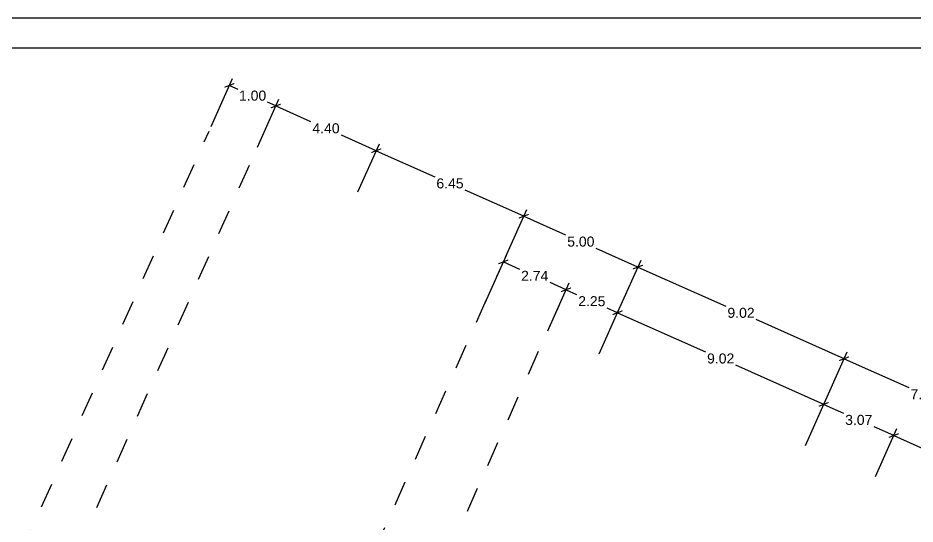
# Model space of a CAD drawing. Header units: millimetres. Extents: x 525387 to 527545, y 2235066 to 2235448.
# Drawn here: x 525567.85 to 525603.71, y 2235314.31 to 2235334.57 of the extents above; entities that cross this region are included whole.
import ezdxf

# ---------------------------------------------------------------- set-up
doc = ezdxf.new("R2010")
doc.units = ezdxf.units.MM
doc.linetypes.add('JIS_02_1.0', pattern=[2, 1, -1])
for name, color, linetype in [('auxiliar', 6, 'Continuous'), ('COTAS', 2, 'Continuous'), ('EJES', 1, 'Continuous')]:
    doc.layers.add(name, color=color, linetype=linetype)
doc.layers.add('jardin', color=72, linetype='Continuous', lineweight=5)
doc.styles.get("Standard").update_dxf_attribs({"font": 'arial.ttf'})
doc.dimstyles.get("Standard").update_dxf_attribs({"dimtxt": 0.4, "dimasz": 0.3, "dimexe": 0.3, "dimexo": 0.2, "dimgap": 0.09, "dimtad": 0, "dimtih": 1, "dimtoh": 1, "dimzin": 0, "dimdsep": 46, "dimtxsty": 'Standard', "dimblk": 'ARCHTICK', "dimcen": 0.09, "dimclrd": 2, "dimclre": 1, "dimadec": 0, "dimazin": 0, "dimtfac": 1, "dimtofl": 0, "dimtmove": 0, "dimatfit": 3, "dimldrblk": 'ARCHTICK', "dimfxl": 1, "dimtolj": 1, "dimtzin": 0, "dimarcsym": 0})

# ---------------------------------------------------------------- blocks, each defined once
blk = doc.blocks.new('_ArchTick')
at = {"color": 0, "linetype": 'ByBlock', "lineweight": 0, "const_width": 0.15}
blk.add_lwpolyline([(-0.5, -0.5), (0.5, 0.5)], dxfattribs=at)
blk = doc.blocks.new('*D54')
at = {"layer": 'COTAS', "color": 1, "lineweight": -2, "transparency": 16777216}
for p, q in [((525577.427, 2235329.397), (525578.281, 2235331.316)), ((525581.445, 2235327.608), (525582.299, 2235329.527))]:
    blk.add_line(p, q, dxfattribs=at)
at = {"layer": 'COTAS', "color": 2, "lineweight": -2, "transparency": 16777216}
for p, q in [((525578.159, 2235331.042), (525579.551, 2235330.422)), ((525582.177, 2235329.253), (525580.785, 2235329.873))]:
    blk.add_line(p, q, dxfattribs=at)
at = {"layer": 'Defpoints', "color": 0, "transparency": 16777216}
for p in [(525577.345, 2235329.215), (525582.177, 2235329.253), (525581.364, 2235327.426)]:
    blk.add_point(p, dxfattribs=at)
at = {"layer": 'COTAS', "color": 2, "lineweight": -2, "transparency": 16777216, "xscale": 0.3, "yscale": 0.3, "zscale": 0.3}
for p, rotation in [((525578.159, 2235331.042), 155.9999999971187), ((525582.177, 2235329.253), 335.9999999971188)]:
    blk.add_blockref('_ArchTick', p, dxfattribs=dict(at, rotation=rotation))
at = {"layer": 'COTAS', "color": 0, "transparency": 16777216, "insert": (525580.168, 2235330.147), "char_height": 0.4, "attachment_point": 5}
blk.add_mtext('\\A1;4.40', dxfattribs=at)
blk = doc.blocks.new('*D55')
at = {"layer": 'COTAS', "color": 1, "lineweight": -2, "transparency": 16777216}
for p, q in [((525575.573, 2235330.223), (525576.427, 2235332.141)), ((525577.427, 2235329.397), (525578.281, 2235331.316))]:
    blk.add_line(p, q, dxfattribs=at)
at = {"layer": 'COTAS', "color": 2, "lineweight": -2, "transparency": 16777216}
for p, q in [((525576.305, 2235331.867), (525576.642, 2235331.717)), ((525578.159, 2235331.042), (525577.822, 2235331.192))]:
    blk.add_line(p, q, dxfattribs=at)
at = {"layer": 'Defpoints', "color": 0, "transparency": 16777216}
for p in [(525576.305, 2235331.867), (525575.491, 2235330.04), (525577.345, 2235329.215)]:
    blk.add_point(p, dxfattribs=at)
at = {"layer": 'COTAS', "color": 2, "lineweight": -2, "transparency": 16777216, "xscale": 0.3, "yscale": 0.3, "zscale": 0.3}
for p, rotation in [((525576.305, 2235331.867), 156.0000000070979), ((525578.159, 2235331.042), 336.0000000070979)]:
    blk.add_blockref('_ArchTick', p, dxfattribs=dict(at, rotation=rotation))
at = {"layer": 'COTAS', "color": 0, "transparency": 16777216, "insert": (525577.232, 2235331.455), "char_height": 0.4, "attachment_point": 5}
blk.add_mtext('\\A1;1.00', dxfattribs=at)
blk = doc.blocks.new('*D56')
at = {"layer": 'COTAS', "color": 1, "lineweight": -2, "transparency": 16777216}
for p, q in [((525581.445, 2235327.608), (525582.299, 2235329.527)), ((525587.338, 2235324.985), (525588.192, 2235326.903))]:
    blk.add_line(p, q, dxfattribs=at)
at = {"layer": 'COTAS', "color": 2, "lineweight": -2, "transparency": 16777216}
for p, q in [((525582.177, 2235329.253), (525584.511, 2235328.213)), ((525588.07, 2235326.629), (525585.736, 2235327.668))]:
    blk.add_line(p, q, dxfattribs=at)
at = {"layer": 'Defpoints', "color": 0, "transparency": 16777216}
for p in [(525581.364, 2235327.426), (525588.07, 2235326.629), (525587.256, 2235324.802)]:
    blk.add_point(p, dxfattribs=at)
at = {"layer": 'COTAS', "color": 2, "lineweight": -2, "transparency": 16777216, "xscale": 0.3, "yscale": 0.3, "zscale": 0.3}
for p, rotation in [((525582.177, 2235329.253), 155.9999999915479), ((525588.07, 2235326.629), 335.999999991548)]:
    blk.add_blockref('_ArchTick', p, dxfattribs=dict(at, rotation=rotation))
at = {"layer": 'COTAS', "color": 0, "transparency": 16777216, "insert": (525585.124, 2235327.941), "char_height": 0.4, "attachment_point": 5}
blk.add_mtext('\\A1;6.45', dxfattribs=at)
blk = doc.blocks.new('*D57')
at = {"layer": 'COTAS', "color": 1, "lineweight": -2, "transparency": 16777216}
for p, q in [((525587.338, 2235324.985), (525588.192, 2235326.903)), ((525591.905, 2235322.951), (525592.76, 2235324.87))]:
    blk.add_line(p, q, dxfattribs=at)
at = {"layer": 'COTAS', "color": 2, "lineweight": -2, "transparency": 16777216}
for p, q in [((525588.07, 2235326.629), (525589.745, 2235325.883)), ((525592.637, 2235324.595), (525590.962, 2235325.341))]:
    blk.add_line(p, q, dxfattribs=at)
at = {"layer": 'Defpoints', "color": 0, "transparency": 16777216}
for p in [(525587.256, 2235324.802), (525592.637, 2235324.595), (525591.824, 2235322.768)]:
    blk.add_point(p, dxfattribs=at)
at = {"layer": 'COTAS', "color": 2, "lineweight": -2, "transparency": 16777216, "xscale": 0.3, "yscale": 0.3, "zscale": 0.3}
for p, rotation in [((525588.07, 2235326.629), 155.9999999931086), ((525592.637, 2235324.595), 335.9999999931086)]:
    blk.add_blockref('_ArchTick', p, dxfattribs=dict(at, rotation=rotation))
at = {"layer": 'COTAS', "color": 0, "transparency": 16777216, "insert": (525590.354, 2235325.612), "char_height": 0.4, "attachment_point": 5}
blk.add_mtext('\\A1;5.00', dxfattribs=at)
blk = doc.blocks.new('*D58')
at = {"layer": 'COTAS', "color": 1, "lineweight": -2, "transparency": 16777216}
for p, q in [((525591.905, 2235322.951), (525592.76, 2235324.87)), ((525600.146, 2235319.282), (525601, 2235321.201))]:
    blk.add_line(p, q, dxfattribs=at)
at = {"layer": 'COTAS', "color": 2, "lineweight": -2, "transparency": 16777216}
for p, q in [((525592.637, 2235324.595), (525596.15, 2235323.032)), ((525600.878, 2235320.927), (525597.365, 2235322.491))]:
    blk.add_line(p, q, dxfattribs=at)
at = {"layer": 'Defpoints', "color": 0, "transparency": 16777216}
for p in [(525591.824, 2235322.768), (525600.878, 2235320.927), (525600.064, 2235319.1)]:
    blk.add_point(p, dxfattribs=at)
at = {"layer": 'COTAS', "color": 2, "lineweight": -2, "transparency": 16777216, "xscale": 0.3, "yscale": 0.3, "zscale": 0.3}
for p, rotation in [((525592.637, 2235324.595), 155.999999994232), ((525600.878, 2235320.927), 335.999999994232)]:
    blk.add_blockref('_ArchTick', p, dxfattribs=dict(at, rotation=rotation))
at = {"layer": 'COTAS', "color": 0, "transparency": 16777216, "insert": (525596.758, 2235322.761), "char_height": 0.4, "attachment_point": 5}
blk.add_mtext('\\A1;9.02', dxfattribs=at)
blk = doc.blocks.new('*D59')
at = {"layer": 'COTAS', "color": 1, "lineweight": -2, "transparency": 16777216}
for p, q in [((525600.146, 2235319.282), (525601, 2235321.201)), ((525606.54, 2235316.435), (525607.395, 2235318.354))]:
    blk.add_line(p, q, dxfattribs=at)
at = {"layer": 'COTAS', "color": 2, "lineweight": -2, "transparency": 16777216}
for p, q in [((525600.878, 2235320.927), (525603.468, 2235319.773)), ((525607.272, 2235318.08), (525604.682, 2235319.233))]:
    blk.add_line(p, q, dxfattribs=at)
at = {"layer": 'Defpoints', "color": 0, "transparency": 16777216}
for p in [(525600.064, 2235319.1), (525607.272, 2235318.08), (525606.459, 2235316.252)]:
    blk.add_point(p, dxfattribs=at)
at = {"layer": 'COTAS', "color": 2, "lineweight": -2, "transparency": 16777216, "xscale": 0.3, "yscale": 0.3, "zscale": 0.3}
for p, rotation in [((525600.878, 2235320.927), 155.9999999954401), ((525607.272, 2235318.08), 335.9999999954401)]:
    blk.add_blockref('_ArchTick', p, dxfattribs=dict(at, rotation=rotation))
at = {"layer": 'COTAS', "color": 0, "transparency": 16777216, "insert": (525604.075, 2235319.503), "char_height": 0.4, "attachment_point": 5}
blk.add_mtext('\\A1;7.00', dxfattribs=at)
blk = doc.blocks.new('*D60')
at = {"layer": 'COTAS', "color": 1, "lineweight": -2, "transparency": 16777216}
for p, q in [((525586.524, 2235323.158), (525587.378, 2235325.076)), ((525589.031, 2235322.041), (525589.885, 2235323.96))]:
    blk.add_line(p, q, dxfattribs=at)
at = {"layer": 'COTAS', "color": 2, "lineweight": -2, "transparency": 16777216}
for p, q in [((525587.256, 2235324.802), (525587.898, 2235324.516)), ((525589.763, 2235323.686), (525589.122, 2235323.971))]:
    blk.add_line(p, q, dxfattribs=at)
at = {"layer": 'Defpoints', "color": 0, "transparency": 16777216}
for p in [(525587.256, 2235324.802), (525586.443, 2235322.975), (525588.95, 2235321.859)]:
    blk.add_point(p, dxfattribs=at)
at = {"layer": 'COTAS', "color": 2, "lineweight": -2, "transparency": 16777216, "xscale": 0.3, "yscale": 0.3, "zscale": 0.3}
for p, rotation in [((525587.256, 2235324.802), 156.0000000034878), ((525589.763, 2235323.686), 336.0000000034878)]:
    blk.add_blockref('_ArchTick', p, dxfattribs=dict(at, rotation=rotation))
at = {"layer": 'COTAS', "color": 0, "transparency": 16777216, "insert": (525588.51, 2235324.244), "char_height": 0.4, "attachment_point": 5}
blk.add_mtext('\\A1;2.74', dxfattribs=at)
blk = doc.blocks.new('*D61')
at = {"layer": 'COTAS', "color": 1, "lineweight": -2, "transparency": 16777216}
for p, q in [((525591.092, 2235321.124), (525591.946, 2235323.042)), ((525599.332, 2235317.455), (525600.186, 2235319.374))]:
    blk.add_line(p, q, dxfattribs=at)
at = {"layer": 'COTAS', "color": 2, "lineweight": -2, "transparency": 16777216}
for p, q in [((525591.824, 2235322.768), (525595.337, 2235321.204)), ((525600.064, 2235319.1), (525596.552, 2235320.664))]:
    blk.add_line(p, q, dxfattribs=at)
at = {"layer": 'Defpoints', "color": 0, "transparency": 16777216}
for p in [(525591.824, 2235322.768), (525591.011, 2235320.941), (525599.251, 2235317.273)]:
    blk.add_point(p, dxfattribs=at)
at = {"layer": 'COTAS', "color": 2, "lineweight": -2, "transparency": 16777216, "xscale": 0.3, "yscale": 0.3, "zscale": 0.3}
for p, rotation in [((525591.824, 2235322.768), 155.9999999960271), ((525600.064, 2235319.1), 335.999999996027)]:
    blk.add_blockref('_ArchTick', p, dxfattribs=dict(at, rotation=rotation))
at = {"layer": 'COTAS', "color": 0, "transparency": 16777216, "insert": (525595.944, 2235320.934), "char_height": 0.4, "attachment_point": 5}
blk.add_mtext('\\A1;9.02', dxfattribs=at)
blk = doc.blocks.new('*D62')
at = {"layer": 'COTAS', "color": 1, "lineweight": -2, "transparency": 16777216}
for p, q in [((525599.332, 2235317.455), (525600.186, 2235319.374)), ((525602.133, 2235316.208), (525602.987, 2235318.127))]:
    blk.add_line(p, q, dxfattribs=at)
at = {"layer": 'COTAS', "color": 2, "lineweight": -2, "transparency": 16777216}
for p, q in [((525600.064, 2235319.1), (525600.855, 2235318.747)), ((525602.865, 2235317.852), (525602.074, 2235318.205))]:
    blk.add_line(p, q, dxfattribs=at)
at = {"layer": 'Defpoints', "color": 0, "transparency": 16777216}
for p in [(525600.064, 2235319.1), (525599.251, 2235317.273), (525602.052, 2235316.025)]:
    blk.add_point(p, dxfattribs=at)
at = {"layer": 'COTAS', "color": 2, "lineweight": -2, "transparency": 16777216, "xscale": 0.3, "yscale": 0.3, "zscale": 0.3}
for p, rotation in [((525600.064, 2235319.1), 155.9999999994621), ((525602.865, 2235317.852), 335.999999999462)]:
    blk.add_blockref('_ArchTick', p, dxfattribs=dict(at, rotation=rotation))
at = {"layer": 'COTAS', "color": 0, "transparency": 16777216, "insert": (525601.465, 2235318.476), "char_height": 0.4, "attachment_point": 5}
blk.add_mtext('\\A1;3.07', dxfattribs=at)
blk = doc.blocks.new('*D63')
at = {"layer": 'COTAS', "color": 1, "lineweight": -2, "transparency": 16777216}
for p, q in [((525602.133, 2235316.208), (525602.987, 2235318.127)), ((525605.727, 2235314.608), (525606.581, 2235316.527))]:
    blk.add_line(p, q, dxfattribs=at)
at = {"layer": 'COTAS', "color": 2, "lineweight": -2, "transparency": 16777216}
for p, q in [((525602.865, 2235317.852), (525604.053, 2235317.324)), ((525606.459, 2235316.252), (525605.272, 2235316.781))]:
    blk.add_line(p, q, dxfattribs=at)
at = {"layer": 'Defpoints', "color": 0, "transparency": 16777216}
for p in [(525602.865, 2235317.852), (525602.052, 2235316.025), (525605.646, 2235314.425)]:
    blk.add_point(p, dxfattribs=at)
at = {"layer": 'COTAS', "color": 2, "lineweight": -2, "transparency": 16777216, "xscale": 0.3, "yscale": 0.3, "zscale": 0.3}
for p, rotation in [((525602.865, 2235317.852), 155.9999999998806), ((525606.459, 2235316.252), 335.9999999998806)]:
    blk.add_blockref('_ArchTick', p, dxfattribs=dict(at, rotation=rotation))
at = {"layer": 'COTAS', "color": 0, "transparency": 16777216, "insert": (525604.662, 2235317.052), "char_height": 0.4, "attachment_point": 5}
blk.add_mtext('\\A1;3.93', dxfattribs=at)
blk = doc.blocks.new('*D73')
at = {"layer": 'COTAS', "color": 1, "lineweight": -2, "transparency": 16777216}
for p, q in [((525589.031, 2235322.041), (525589.885, 2235323.96)), ((525591.091, 2235321.124), (525591.945, 2235323.043))]:
    blk.add_line(p, q, dxfattribs=at)
at = {"layer": 'COTAS', "color": 2, "lineweight": -2, "transparency": 16777216}
for p, q in [((525589.763, 2235323.686), (525590.179, 2235323.501)), ((525591.823, 2235322.769), (525591.408, 2235322.954))]:
    blk.add_line(p, q, dxfattribs=at)
at = {"layer": 'Defpoints', "color": 0, "transparency": 16777216}
for p in [(525589.763, 2235323.686), (525588.95, 2235321.859), (525591.01, 2235320.942)]:
    blk.add_point(p, dxfattribs=at)
at = {"layer": 'COTAS', "color": 2, "lineweight": -2, "transparency": 16777216, "xscale": 0.3, "yscale": 0.3, "zscale": 0.3}
for p, rotation in [((525589.763, 2235323.686), 156.0000000096341), ((525591.823, 2235322.769), 336.0000000096341)]:
    blk.add_blockref('_ArchTick', p, dxfattribs=dict(at, rotation=rotation))
at = {"layer": 'COTAS', "color": 0, "transparency": 16777216, "insert": (525590.793, 2235323.227), "char_height": 0.4, "attachment_point": 5}
blk.add_mtext('\\A1;2.25', dxfattribs=at)

msp = doc.modelspace()

# ---------------------------------------------------------------- hatches: boundary and pattern name
at = {"layer": 'jardin'}
h = msp.add_hatch(dxfattribs=at)
h.set_pattern_fill('GRASS', color=72, scale=0.025)
h.set_pattern_definition([(90, (194.1935, -22.17156), (-0.449012806, 0.449012806), [0.1190625, -0.778963112]), (45, (194.1935, -22.17156), (-0.44901280605, 0.44901280605), [0.1190625, -0.5159375]), (135, (194.1935, -22.17156), (-0.44901280605, -0.44901280605), [0.1190625, -0.5159375])])
edge = h.paths.add_edge_path()
edge.add_line((525532.969, 2235265.019), (525533.343, 2235265.947))
edge.add_line((525533.343, 2235265.947), (525531.906, 2235266.527))
edge.add_line((525531.906, 2235266.527), (525534.154, 2235272.09))
edge.add_line((525534.154, 2235272.09), (525536.194, 2235271.266))
edge.add_line((525536.194, 2235271.266), (525536.563, 2235272.18))
edge.add_line((525536.563, 2235272.18), (525545.166, 2235268.822))
edge.add_line((525545.166, 2235268.822), (525547.35, 2235274.823))
edge.add_line((525547.35, 2235274.823), (525544.731, 2235273.015))
edge.add_line((525544.731, 2235273.015), (525543.278, 2235272.639))
edge.add_line((525543.278, 2235272.639), (525541.149, 2235273.09))
edge.add_line((525541.149, 2235273.09), (525539.94, 2235273.743))
edge.add_line((525539.94, 2235273.743), (525538.211, 2235276))
edge.add_line((525538.211, 2235276), (525537.374, 2235277.556))
edge.add_line((525537.374, 2235277.556), (525537.829, 2235279.042))
edge.add_line((525537.829, 2235279.042), (525538.562, 2235280.955))
edge.add_line((525538.562, 2235280.955), (525539.683, 2235281.758))
edge.add_line((525539.683, 2235281.758), (525542.158, 2235281.528))
edge.add_line((525542.158, 2235281.528), (525543.063, 2235281.398))
edge.add_line((525543.063, 2235281.398), (525544.238, 2235281.545))
edge.add_line((525544.238, 2235281.545), (525545.239, 2235280.938))
edge.add_line((525545.239, 2235280.938), (525545.4, 2235280.59))
edge.add_line((525545.4, 2235280.59), (525546.351, 2235280.368))
edge.add_line((525546.351, 2235280.368), (525547.6, 2235279.717))
edge.add_line((525547.6, 2235279.717), (525548.504, 2235277.996))
edge.add_line((525548.504, 2235277.996), (525549.449, 2235280.594))
edge.add_line((525549.449, 2235280.594), (525547.034, 2235282.224))
edge.add_arc((525553.401, 2235290.11), 10.135, 170.2845, 231.0837, ccw=False)
edge.add_line((525543.411, 2235291.82), (525550.021, 2235308.246))
edge.add_arc((525555.83, 2235305.756), 6.32, 80.3819, 156.8009, ccw=False)
edge.add_line((525556.886, 2235311.987), (525568.066, 2235310.309))
edge.add_line((525568.066, 2235310.309), (525571.101, 2235308.446))
edge.add_line((525571.101, 2235308.446), (525574.61, 2235309.283))
edge.add_line((525574.61, 2235309.283), (525591.977, 2235306.28))
edge.add_line((525591.977, 2235306.28), (525597.576, 2235303.844))
edge.add_line((525597.576, 2235303.844), (525606.918, 2235297.037))
edge.add_line((525606.918, 2235297.037), (525607.48, 2235296.513))
edge.add_line((525607.48, 2235296.513), (525607.731, 2235296.885))
edge.add_line((525607.731, 2235296.885), (525605.017, 2235299.331))
edge.add_line((525605.017, 2235299.331), (525606.157, 2235308.316))
edge.add_line((525606.157, 2235308.316), (525587.956, 2235310.626))
edge.add_line((525587.956, 2235310.626), (525576.383, 2235312.095))
edge.add_line((525576.383, 2235312.095), (525549.933, 2235316.064))
edge.add_line((525549.933, 2235316.064), (525525.945, 2235256.453))
edge.add_line((525525.945, 2235256.453), (525533.227, 2235254.979))
edge.add_arc((525533.827, 2235265.507), 10.545, 266.7354, 327.7677)
edge.add_arc((525538.862, 2235264.345), 5.917, 311.0411, 382.0561)
edge.add_line((525544.346, 2235266.567), (525544.756, 2235267.694))
edge.add_line((525544.756, 2235267.694), (525540.306, 2235269.431))
edge.add_line((525540.306, 2235269.431), (525538.118, 2235264.017))
edge.add_line((525538.118, 2235264.017), (525535.221, 2235265.188))
edge.add_line((525535.221, 2235265.188), (525534.846, 2235264.261))
edge.add_line((525534.846, 2235264.261), (525534.113, 2235263.949))
edge.add_arc((525532.247, 2235263.1), 2.05, -100.0348, 24.4824, ccw=False)
edge.add_line((525531.89, 2235261.081), (525531.489, 2235260.088))
edge.add_arc((525530.634, 2235259.108), 1.3, -272.9179, 48.9179, ccw=False)
edge.add_line((525530.701, 2235260.406), (525531.102, 2235261.4))
edge.add_arc((525532.247, 2235263.1), 2.05, 69.3976, 236.0348, ccw=False)
h.paths.add_polyline_path([(525537.138, 2235274.937), (525536.482, 2235273.314), (525534.906, 2235273.951), (525535.561, 2235275.574)], flags=16)

# ---------------------------------------------------------------- linework, layer by layer
at = {"layer": 'auxiliar', "color": 1, "linetype": 'Continuous'}
for points in [[(525509.79, 2235334.567), (525689.79, 2235334.567), (525689.79, 2235214.567), (525509.79, 2235214.567)], [(525510.99, 2235333.367), (525688.59, 2235333.367), (525688.59, 2235215.767), (525510.99, 2235215.767)]]:
    msp.add_lwpolyline(points, close=True, dxfattribs=at)
at = {"layer": 'EJES', "linetype": 'JIS_02_1.0'}
for p, q in [((525560.659, 2235296.726), (525575.491, 2235330.04)), ((525562.055, 2235294.873), (525577.345, 2235329.215)), ((525576.42, 2235300.463), (525587.216, 2235324.711)), ((525571.991, 2235283.769), (525589.723, 2235323.594))]:
    msp.add_line(p, q, dxfattribs=at)

# ---------------------------------------------------------------- dimensions: what is measured, and where the dimension line sits
at = {"layer": 'COTAS'}
dim = msp.add_aligned_dim(p1=(525577.345, 2235329.215), p2=(525575.491, 2235330.04), distance=-2, text='1.00', dimstyle='Standard', dxfattribs=at)
dim.commit()
dim.dimension.update_dxf_attribs({"geometry": '*D55', "text_midpoint": (525577.232, 2235331.455)})
for p1, p2, distance, picture, middle in [((525577.345, 2235329.215), (525581.364, 2235327.426), 2, '*D54', (525580.168, 2235330.147)), ((525581.364, 2235327.426), (525587.256, 2235324.802), 2, '*D56', (525585.124, 2235327.941)), ((525587.256, 2235324.802), (525591.824, 2235322.768), 2, '*D57', (525590.354, 2235325.612)), ((525588.95, 2235321.859), (525586.443, 2235322.975), -2, '*D60', (525588.51, 2235324.244)), ((525591.824, 2235322.768), (525600.064, 2235319.1), 2, '*D58', (525596.758, 2235322.761)), ((525591.01, 2235320.942), (525588.95, 2235321.859), -2, '*D73', (525590.793, 2235323.227)), ((525599.251, 2235317.273), (525591.011, 2235320.941), -2, '*D61', (525595.944, 2235320.934)), ((525600.064, 2235319.1), (525606.459, 2235316.252), 2, '*D59', (525604.075, 2235319.503)), ((525602.052, 2235316.025), (525599.251, 2235317.273), -2, '*D62', (525601.465, 2235318.476)), ((525605.646, 2235314.425), (525602.052, 2235316.025), -2, '*D63', (525604.662, 2235317.052))]:
    dim = msp.add_aligned_dim(p1=p1, p2=p2, distance=distance, dimstyle='Standard', dxfattribs=at)
    dim.commit()
    dim.dimension.update_dxf_attribs({"geometry": picture, "text_midpoint": middle})

doc.saveas('drawing.dxf')
